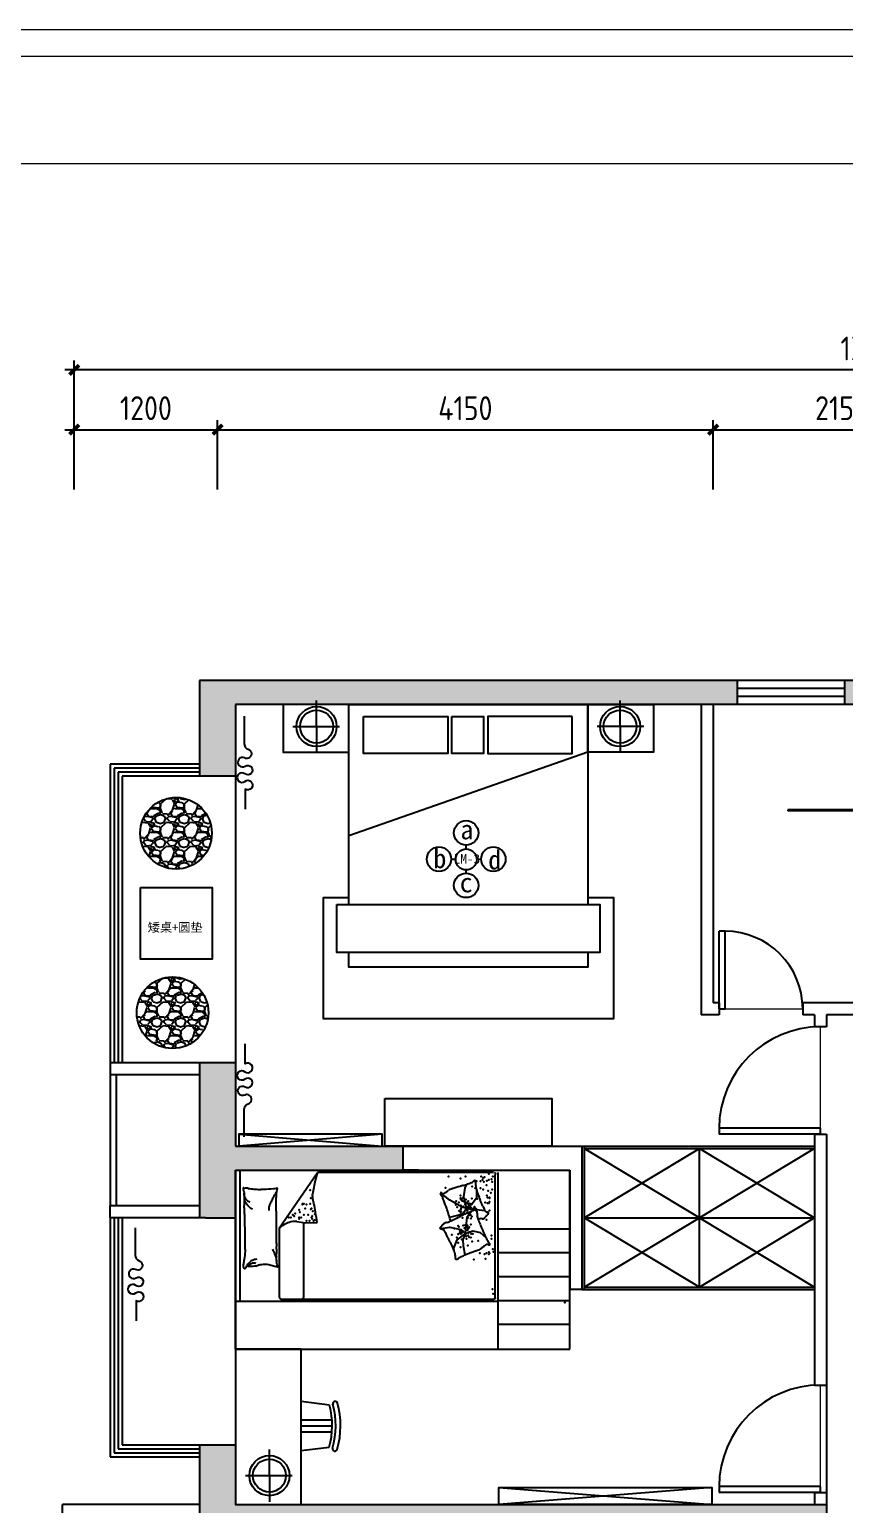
# Model space of a CAD drawing. Extents: x 643133 to 135659452, y -425133 to -387116.
# Drawn here: x 712060 to 718885, y -399467 to -387116 of the extents above; entities that cross this region are included whole.
import ezdxf

# ---------------------------------------------------------------- set-up
doc = ezdxf.new("R2010")
doc.units = 0
doc.header["$LTSCALE"] = 10
doc.header["$MEASUREMENT"] = 0
doc.linetypes.add('ACAD_ISO03W100', pattern=[30, 12, -18])
for name, color, linetype in [('30', 30, 'Continuous'), ('34', 34, 'Continuous'), ('38', 38, 'Continuous')]:
    doc.layers.add(name, color=color, linetype=linetype)
for name, color, linetype, lineweight in [('家具', 3, 'Continuous', 30), ('极细线', 250, 'Continuous', 9), ('窗线', 2, 'Continuous', 20)]:
    doc.layers.add(name, color=color, linetype=linetype, lineweight=lineweight)
doc.styles.add('ATT', font='')
doc.styles.get("Standard").update_dxf_attribs({"font": 'gbenor.shx', "bigfont": 'gbcbig.shx'})
doc.styles.get('ATT').set_extended_font_data('SimSun')

# ---------------------------------------------------------------- blocks, each defined once
blk = doc.blocks.new('_ArchTick')
at = {"color": 0, "linetype": 'ByBlock', "const_width": 0.4}
blk.add_lwpolyline([(-0.5, -0.5), (0.5, 0.5)], dxfattribs=at)
blk = doc.blocks.new('A$C65465B28')
at = {"layer": '34'}
for p, q in [((237, 384), (0, 415)), ((0, 7), (234, 34))]:
    blk.add_line(p, q, dxfattribs=at)
for centre, radius, start, end in [((-374, 214), 634, 343.5591, 15.5862), ((-374, 214), 664, 343.5591, 15.5862), ((285, 397), 20, 15.5862, 195.5862), ((-374, 214), 704, 343.5591, 15.5862), ((282, 20), 20, 163.5591, 343.5591)]:
    blk.add_arc(centre, radius, start, end, dxfattribs=at)
at = {"layer": '38'}
for p, q in [((259, 259), (0, 259)), ((260, 209), (0, 209)), ((258, 159), (0, 159))]:
    blk.add_line(p, q, dxfattribs=at)
blk = doc.blocks.new('97896534')
at = {"layer": '34'}
for p, q in [((684269, -397340), (687069, -397340)), ((684269, -398840), (684269, -397340)), ((684308, -398440), (684308, -397340)), ((686469, -398840), (686469, -397361)), ((687069, -398840), (687069, -397340)), ((686065, -397591), (685987, -397531)), ((686287, -397574), (686252, -397623)), ((686287, -397505), (686287, -397574)), ((686163, -397647), (686065, -397591)), ((686204, -397660), (686163, -397647)), ((686252, -397623), (686204, -397660)), ((686469, -398440), (684269, -398440)), ((684269, -398840), (687069, -398840))]:
    blk.add_line(p, q, dxfattribs=at)
for points in [[(686071, -397766, 0.025626), (686069, -397758, 0.0108), (686038, -397661, 0.00456), (686014, -397595, 0.01125), (686004, -397569, 0.069394), (685996, -397555, -0.079756), (685989, -397542, -0.106399), (685987, -397531)], [(686062, -397932, -0.00152), (686049, -397907, -0.004735), (686036, -397881, 0.00382), (686020, -397850, 0.296001), (685994, -397835, -0.649774), (685986, -397820, -0.02319), (685990, -397816, 0.0288), (685992, -397813, 0.005727), (685996, -397808, -0.004358), (686001, -397801, -0.027528), (686013, -397787, -0.046214), (686021, -397780, -0.194121), (686033, -397777, 0.133719), (686051, -397775, 0.011505), (686083, -397761, 0.008882), (686123, -397741, 0.012426), (686175, -397713, -0.033612), (686194, -397704), (686236, -397687), (686269, -397673, 0.224341), (686279, -397662, -0.722772), (686285, -397662, -0.103513), (686286, -397665, 0.053465), (686286, -397671, 0.030109), (686289, -397688, -0.031436), (686293, -397704, -0.05324), (686293, -397716, 0.05518), (686293, -397727, 0.056271), (686298, -397746, 0.0108), (686337, -397840, 0.00456), (686365, -397904, 0.01125), (686378, -397929, 0.069394), (686387, -397942, -0.079756), (686395, -397954, -0.106399), (686397, -397965, -0.328642), (686395, -397968, -0.299547), (686390, -397967, 0.189917), (686383, -397963, 0.033518), (686375, -397963, 0.075627), (686372, -397964, 0.053489), (686366, -397966, 0.017838), (686351, -397977, 0.038394), (686333, -397991, -0.059529), (686322, -398000, -0.035943), (686303, -398009, -0.011245), (686240, -398033, -0.006203), (686211, -398043, 0.010783), (686194, -398049, 0.019485), (686185, -398053, 0.005062), (686148, -398071, 0.101392), (686130, -398085, -0.223768), (686120, -398089, -0.25558), (686117, -398087, -0.081563), (686112, -398076, -0.071805), (686111, -398063, 0.069985), (686110, -398050, 0.03546), (686097, -398006, 0.029432), (686074, -397956, 0.001554), (686062, -397932)]]:
    blk.add_lwpolyline(points, format="xyb", dxfattribs=at)
for points in [[(686064, -397733), (686130, -397718), (686173, -397703), (686204, -397660), (686181, -397564), (686191, -397487), (686206, -397460)], [(686195, -397871), (686209, -397732), (686236, -397694), (686242, -397685)], [(686204, -397660), (686275, -397669)], [(686286, -397670), (686357, -397679)], [(685987, -397829), (686064, -397818), (686156, -397838), (686195, -397871), (686256, -397848), (686318, -397863), (686365, -397904)], [(686099, -398012), (686097, -397994), (686125, -397923), (686195, -397871), (686174, -397921), (686176, -397973), (686189, -398047), (686194, -398049)]]:
    blk.add_lwpolyline(points, dxfattribs=at)
for centre, radius, start, end in [((685498, -395593), 1996, 290.7773, 291.9373), ((686222, -397393), 56.6, 291.9373, 315.0955), ((686271, -397441), 12.6, 84.6428, 135.0955), ((686272, -397433), 4.35, 27.2959, 84.6428), ((686242, -397449), 38.2, 8.6443, 27.2959), ((686236, -397450), 44.9, 352.216, 8.6443), ((685990, -397531), 3.33, 103.2808, 176.0516), ((685991, -397533), 4.72, 36.5792, 103.2808), ((686003, -397524), 10.6, 216.5792, 259.5926), ((686012, -397477), 57.9, 259.5926, 267.2714), ((686009, -397524), 11.5, 267.2714, 284.5709), ((686005, -397506), 29.5, 284.5709, 296.8179), ((685899, -397297), 264, 296.8179, 300.9056), ((685960, -397398), 145, 300.9056, 309.7005), ((686092, -397557), 60.8, 116.0735, 129.7005), ((686130, -397635), 147, 107.8396, 116.0735), ((686545, -398925), 1502, 105.2625, 107.8396), ((686475, -398668), 1236, 103.841, 105.2625), ((686081, -397071), 409, 283.841, 286.3122), ((686158, -397334), 135, 286.3122, 290.7773), ((686327, -397462), 47.2, 172.216, 188.2293), ((686599, -397423), 322, 188.2293, 196.3527), ((686739, -397382), 468, 196.3527, 203.0962), ((690336, -395848), 4379, 203.0962, 203.4523), ((682121, -399412), 4576, 23.104, 23.4523), ((684939, -398209), 1512, 22.0188, 23.104), ((688495, -396772), 2323, 202.0188, 202.8944), ((686379, -397665), 26.9, 202.8944, 268.8496), ((686379, -397701), 9.55, 316.7905, 88.8496), ((686551, -398464), 754, 108.0203, 109.3448), ((686328, -397780), 34.4, 77.5549, 108.0203), ((686339, -397730), 16.9, 257.5549, 301.4977), ((686318, -397695), 58.1, 301.4977, 312.0817), ((686247, -397617), 163, 312.0817, 318.389), ((685999, -397396), 495, 318.389, 319.3878), ((686593, -397906), 287, 138.0754, 139.3878), ((686405, -397736), 33.9, 131.4767, 138.0754), ((686348, -397672), 52.3, 311.4767, 316.7905)]:
    blk.add_arc(centre, radius, start, end, dxfattribs=at)
for p in [(686054, -397394), (686152, -397411), (686196, -397394), (686272, -397427), (686288, -397432), (686321, -397432), (686321, -397432), (686326, -397394), (686337, -397422), (686342, -397405), (686348, -397438), (686353, -397400), (686375, -397430), (686391, -397370), (686391, -397422), (686391, -397422), (686413, -397416), (686418, -397438), (686424, -397394), (684895, -397509), (686027, -397487), (686153, -397552), (686153, -397574), (686179, -397567), (686250, -397476), (686277, -397492), (686321, -397492), (686342, -397503), (686370, -397465), (686375, -397552), (686380, -397568), (686386, -397514), (686397, -397568), (686397, -397574), (686408, -397530), (686418, -397503), (686418, -397503), (686097, -397607), (686113, -397631), (686116, -397600), (686125, -397650), (686138, -397611), (686141, -397681), (686154, -397693), (686156, -397586), (686156, -397637), (686156, -397666), (686160, -397659), (686160, -397685), (686167, -397577), (686167, -397598), (686175, -397644), (686181, -397602), (686192, -397627), (686197, -397633), (686197, -397670), (686198, -397586), (686201, -397612), (686201, -397674), (686208, -397678), (686208, -397697), (686212, -397618), (686212, -397648), (686212, -397674), (686218, -397600), (686219, -397622), (686219, -397644), (686227, -397619), (686227, -397633), (686227, -397656), (686239, -397652), (686241, -397622), (686247, -397577), (686260, -397662), (686264, -397660), (686271, -397648), (686282, -397678), (686293, -397579), (686359, -397612), (686380, -397617), (686391, -397617), (686397, -397606), (686397, -397677), (686134, -397807), (686138, -397815), (686156, -397718), (686167, -397707), (686171, -397740), (686175, -397803), (686192, -397801), (686193, -397707), (686197, -397811), (686212, -397803), (686212, -397822), (686215, -397740), (686223, -397710), (686227, -397718), (686227, -397818), (686238, -397715), (686241, -397744), (686241, -397796), (686249, -397729), (686370, -397756), (686082, -397881), (686104, -397829), (686123, -397903), (686134, -397877), (686149, -397848), (686149, -397866), (686156, -397874), (686160, -397852), (686164, -397866), (686164, -397922), (686186, -397826), (686190, -397892), (686193, -397889), (686197, -397870), (686201, -397892), (686204, -397914), (686212, -397844), (686218, -397888), (686219, -397829), (686219, -397866), (686227, -397859), (686227, -397900), (686241, -397903), (686243, -397873), (686252, -397937), (686256, -397874), (686300, -397933), (686413, -397887), (686413, -397914), (686134, -397948), (686153, -397985), (686215, -397970), (686315, -398034), (686353, -398045), (686370, -398034), (686391, -398028), (686391, -398045), (686397, -398034), (686424, -398001), (686429, -398025), (686266, -398088), (686364, -398083), (686422, -398337), (687027, -398448)]:
    blk.add_point(p, dxfattribs=at)
at = {"layer": '38'}
for p, q in [((684635, -397825), (684956, -397361)), ((686429, -397361), (684956, -397361)), ((686444, -398405), (686444, -397376)), ((684784, -397770), (684855, -397780)), ((684840, -398405), (684840, -397778)), ((684855, -397780), (684953, -397779)), ((684635, -397825), (684635, -398405)), ((686469, -397831), (687069, -397831)), ((686469, -398031), (687069, -398031)), ((684598, -398146), (684536, -398130)), ((684620, -398152), (684598, -398146)), ((686469, -398231), (687069, -398231)), ((684650, -398420), (686429, -398420)), ((686469, -398431), (687069, -398431)), ((686469, -398631), (687069, -398631))]:
    blk.add_line(p, q, dxfattribs=at)
for centre, radius, start, end in [((687908, -398109), 3048, 167.0745, 169.2724), ((685417, -397538), 493, 164.0648, 167.0745), ((686267, -397780), 1376, 162.2636, 164.0648), ((686437, -397376), 15, 0, 90), ((684352, -397495), 18.8, 158.2117, 175.6975), ((684355, -397495), 21.7, 175.6975, 210.6513), ((684337, -397489), 2.56, 109.564, 158.2117), ((684336, -397488), 1.74, 348.1069, 109.564), ((684301, -397527), 40.4, 5.2592, 30.6513), ((684341, -397489), 3.21, 168.1069, 248.0096), ((684344, -397481), 11.7, 248.0096, 291.421), ((684414, -397537), 74.4, 175.7841, 195.9352), ((683729, -397579), 616, 1.9079, 5.2592), ((684414, -397537), 74.4, 195.9352, 216.0864), ((683224, -397596), 1121, 359.4243, 1.9079), ((684358, -397515), 24.6, 81.8665, 111.421), ((684335, -397673), 185, 77.8905, 81.8665), ((684405, -397347), 149, 257.8905, 262.3191), ((684477, -396816), 685, 262.3191, 266.6313), ((684466, -396992), 509, 266.6313, 271.6331), ((684452, -396477), 1024, 271.6331, 273.055), ((683961, -387287), 10227, 273.055, 273.5049), ((684789, -397682), 234, 147.865, 153.5015), ((684572, -397254), 241, 273.5049, 279.9984), ((685053, -397848), 546, 144.1737, 147.865), ((685481, -397593), 873, 176.426, 179.7135), ((684718, -397546), 109, 167.131, 176.426), ((684645, -397529), 34, 152.7159, 167.131), ((684616, -397506), 14.5, 73.3022, 99.9984), ((684564, -397487), 57.5, 332.7159, 343.7788), ((684556, -397485), 65.6, 343.7788, 352.8796), ((684620, -397493), 0.991, 352.8796, 73.3022), ((684956, -397550), 43.6, 169.2724, 187.7304), ((685057, -397536), 146, 187.7304, 193.1904), ((683078, -398000), 1887, 11.6741, 13.1904), ((684559, -397674), 217, 175.1982, 182.5386), ((683689, -397601), 655, 355.1982, 359.4243), ((684456, -397678), 114, 182.5386, 190.1899), ((683953, -397769), 397, 6.0867, 10.1899), ((684508, -397530), 176, 200.8603, 207.2396), ((684404, -397584), 57.6, 207.2396, 218.3886), ((684414, -397537), 74.4, 216.0864, 233.8234), ((684589, -397438), 294, 218.3886, 223.8115), ((684414, -397537), 74.4, 233.8234, 251.5603), ((684499, -397524), 169, 223.8115, 230.9651), ((684415, -397627), 37, 230.9651, 241.6832), ((684469, -397527), 150, 241.6832, 246.9972), ((684753, -397664), 204, 175.9172, 183.5552), ((684593, -397652), 43.5, 159.3257, 175.9172), ((684908, -397771), 380, 155.6735, 159.3257), ((685541, -398057), 1074, 153.5015, 155.6735), ((688896, -397611), 4289, 179.7135, 180.9704), ((718783, -397526), 34175, 180.2635, 180.7088), ((683025, -398011), 1941, 9.495, 11.6741), ((682143, -398159), 2835, 7.692, 9.495), ((675711, -398004), 8640, 359.9994, 1.8359), ((684815, -398041), 281, 110.1488, 129.6445), ((684764, -397904), 135, 81.8644, 110.1488), ((683840, -398004), 512, 352.4531, 0), ((684080, -398238), 554, 23.4844, 25.3111), ((684080, -398238), 554, 21.6577, 23.4844), ((684080, -398238), 554, 19.428, 21.6577), ((684080, -398238), 554, 17.1982, 19.428), ((684718, -398080), 109, 168.4414, 186.4341), ((685522, -397907), 912, 182.6096, 184.6176), ((684442, -398023), 173, 348.4414, 2.7491), ((683562, -398065), 1054, 2.7491, 4.6176), ((684455, -398143), 121, 171.5628, 180), ((684402, -398143), 67.8, 180, 191.2724), ((684562, -398158), 229, 164.256, 171.5628), ((684346, -398154), 9.84, 191.2724, 296.5805), ((684167, -398047), 182, 344.256, 352.4531), ((684338, -398140), 25.6, 296.5805, 355.5998), ((684457, -398190), 105, 135.0976, 152.7964), ((684404, -397775), 369, 263.7676, 270), ((684430, -398183), 67.4, 131.4429, 143.7359), ((684457, -398190), 105, 117.3988, 135.0976), ((684412, -398162), 39.5, 115.3551, 131.4429), ((684444, -398229), 113, 111.8149, 115.3551), ((684459, -398267), 154, 108.7799, 111.8149), ((684404, -397991), 153, 270, 279.6844), ((684457, -398190), 105, 106.515, 117.3988), ((684423, -398160), 42.1, 90, 108.7799), ((684423, -398187), 68.6, 75.3149, 90), ((684457, -398190), 105, 95.6311, 106.515), ((684318, -397490), 662, 279.6844, 282.1984), ((684508, -398369), 238, 98.0051, 102.1984), ((684544, -398623), 494, 92.6649, 98.0051), ((684523, -398180), 50.8, 75.9548, 92.6649), ((684699, -398082), 89.8, 186.4341, 197.3864), ((684449, -398160), 172, 9.4841, 17.3864), ((684418, -398165), 203, 4.0829, 9.4841), ((684620, -398151), 0.688, 255.9551, 4.0829), ((684650, -398405), 15, 180, 270), ((684825, -398405), 15, 270, 0), ((686429, -398405), 15, 270, 0)]:
    blk.add_arc(centre, radius, start, end, dxfattribs=at)
for p in [(684901, -397574), (684803, -397672), (684808, -397693), (684830, -397623), (684830, -397628), (684841, -397623), (684852, -397661), (684863, -397628), (684895, -397623), (684901, -397666), (684906, -397661), (684917, -397683), (684716, -397737), (684732, -397737), (684749, -397715), (684760, -397726), (684770, -397704), (684803, -397737), (684803, -397748), (684819, -397737), (684841, -397715), (684863, -397764), (684879, -397715), (684890, -397764), (684906, -397737), (684912, -397726), (684912, -397748), (684923, -397764), (684933, -397710), (684933, -397759), (686427, -398375), (686443, -398413)]:
    blk.add_point(p, dxfattribs=at)

msp = doc.modelspace()

# ---------------------------------------------------------------- hatches: boundary and pattern name
at = {"layer": '34'}
for points in [[(717985.5, -392566.8), (717785.5, -392566.8), (713485.5, -392566.8), (713485.5, -393366.8), (713785.5, -393366.8), (713785.5, -392766.8), (717985.5, -392766.8)], [(720035.5, -392766.8), (720335.5, -392766.8), (720335.5, -392566.8), (719935.5, -392566.8), (718885.5, -392566.8), (718885.5, -392766.8), (719835.5, -392766.8), (719835.5, -395466.8), (720035.5, -395466.8)], [(715185.5, -396666.8), (715185.5, -396466.8), (713785.5, -396466.8), (713785.5, -395766.8), (713535.5, -395766.8), (713485.5, -395766.8), (713485.5, -397066.8), (713535.5, -397066.8), (713785.5, -397066.8), (713785.5, -396666.8)], [(718735.5, -399466.8), (714335.5, -399466.8), (713785.5, -399466.8), (713785.5, -398966.8), (713485.5, -398966.8), (713485.5, -399666.8), (718735.5, -399666.8)]]:
    msp.add_hatch(color=256, dxfattribs=at).paths.add_polyline_path(points)
at = {"layer": '38'}
h = msp.add_hatch(dxfattribs=at)
h.set_pattern_fill('GRAVEL', color=256, scale=200, style=0)
h.set_pattern_definition([(228.0128, (11299.361, 3470.987), (-1599.99964643, -1800.00026832), [26.9072, -2663.8176]), (184.9697, (11281.361, 3450.987), (2400.0002103, 199.9982614), [46.1736, -4571.185]), (132.5104, (11235.361, 3446.987), (1999.99814367, -2200.00173477), [32.5576, -3223.2064]), (267.2737, (11157.361, 3396.987), (199.99920355, 4000.000059), [42.0476, -4162.7116]), (292.8337, (11155.361, 3354.987), (-1000.00198109, 2399.99928236), [41.231, -4081.8746]), (357.2737, (11171.361, 3316.987), (-4000.000059, 199.99920355), [42.0476, -4162.7116]), (37.6942, (11213.361, 3314.987), (-2600.001469124, -1999.99808103), [55.6058, -5504.9698]), (72.2553, (11257.361, 3348.987), (1400.00215254, 4399.99924625), [52.4976, -5197.2642]), (121.4296, (11273.361, 3398.987), (-1600.00164684, 2599.9990073), [42.19, -4176.8146]), (175.2364, (11251.36, 3434.987), (2200.00018926, -199.99830653), [48.1664, -2360.1526]), (222.3974, (11203.361, 3438.987), (-2400.001470215, -2199.998416403), [62.2896, -6166.675]), (138.8141, (11355.36, 3394.987), (-1400.00058936, 1199.99946267), [21.2602, -2104.7688]), (171.4692, (11339.361, 3408.987), (2599.99965696, -400.00158201), [40.4474, -4004.3022]), (225, (11299.36, 3414.99), (-2e-14, -200.000062), [28.2842, -254.5584]), (203.1986, (11285.36, 3438.987), (999.9999461, 400.00026505), [15.2316, -1507.923]), (291.8014, (11271.36, 3432.987), (-199.9999821, 600.0000546), [21.5406, -1055.4924]), (30.9638, (11279.36, 3412.987), (599.9996045, 400.0004967), [34.9858, -1131.2046]), (161.5651, (11309.36, 3430.99), (400.000087, -199.9996806), [25.2982, -607.1574]), (16.3895, (11155.361, 3432.987), (2000.00043968, 599.99854196), [35.44, -3508.569]), (70.3462, (11189.361, 3442.987), (-799.99904947, -2200.00042712), [29.7322, -2943.4816]), (293.1986, (11309.36, 3470.987), (-400.00026505, 999.9999461), [30.463, -1492.6916]), (343.6105, (11321.361, 3442.987), (-2000.00043968, 599.99854196), [35.44, -3508.569]), (339.444, (11155.36, 3308.987), (-1000.0003689, 399.9991993), [34.176, -1674.6248]), (294.7751, (11187.361, 3296.987), (-999.99843785, 2200.00068437), [28.6356, -2834.9286]), (66.8014, (11311.36, 3270.987), (400.00026505, 999.9999461), [30.463, -1492.6916]), (17.354, (11323.361, 3298.987), (-2600.00040382, -799.99890045), [33.5262, -3319.0848]), (69.444, (11213.36, 3270.987), (-399.9991993, -1000.0003689), [17.088, -1691.7128]), (101.3099, (11299.36, 3270.987), (-199.9995264, 800.0001504), [10.198, -1009.6058]), (165.9638, (11297.36, 3280.987), (600.0001092, -199.9996115), [41.231, -783.39]), (186.009, (11257.361, 3290.987), (1999.99995018, 199.9998635), [38.21, -3782.7846]), (303.6901, (11279.36, 3394.987), (-200.000267, 399.9999116), [28.8444, -692.2658]), (353.1572, (11295.361, 3370.987), (3399.999873096, -400.001599585), [50.3588, -4985.5126]), (60.9454, (11345.36, 3364.987), (-800.00000544, -1400.0000769), [20.5912, -2038.5348]), (90, (11355.36, 3382.99), (-200, 200), [12, -188]), (120.2564, (11253.361, 3296.987), (799.99897736, -1400.00049117), [27.7848, -2750.704]), (48.0128, (11239.361, 3320.987), (1599.99964643, 1800.00026832), [53.8144, -2636.9104]), (0, (11275.36, 3360.99), (200, 200), [52, -148]), (325.3048, (11327.361, 3360.987), (-1999.9988518, 1400.00172192), [31.6228, -3130.6548]), (254.0546, (11353.36, 3342.987), (-199.9999779, -800.0000253), [29.1204, -1426.9016]), (207.646, (11345.361, 3314.987), (-3799.99916144, -2000.00154263), [47.413, -4693.8948]), (175.4261, (11303.361, 3292.987), (-2600.00011166, 199.99896023), [50.1598, -4965.8148])])
h.paths.add_polyline_path([(713587.4, -393846.4, 1), (712987.4, -393846.4, 1)])
h = msp.add_hatch(dxfattribs=at)
h.set_pattern_fill('GRAVEL', color=256, scale=200, style=0)
h.set_pattern_definition([(228.0128, (11270.768, 1968.798), (-1599.99964643, -1800.00026832), [26.9072, -2663.8176]), (184.9697, (11252.768, 1948.798), (2400.0002103, 199.9982614), [46.1736, -4571.185]), (132.5104, (11206.768, 1944.798), (1999.99814367, -2200.00173477), [32.5576, -3223.2064]), (267.2737, (11128.768, 1894.798), (199.99920355, 4000.000059), [42.0476, -4162.7116]), (292.8337, (11126.768, 1852.798), (-1000.00198109, 2399.99928236), [41.231, -4081.8746]), (357.2737, (11142.768, 1814.798), (-4000.000059, 199.99920355), [42.0476, -4162.7116]), (37.6942, (11184.7676, 1812.798), (-2600.001469124, -1999.99808103), [55.6058, -5504.9698]), (72.2553, (11228.7676, 1846.798), (1400.00215254, 4399.99924625), [52.4976, -5197.2642]), (121.4296, (11244.768, 1896.798), (-1600.00164684, 2599.9990073), [42.19, -4176.8146]), (175.2364, (11222.768, 1932.798), (2200.00018926, -199.99830653), [48.1664, -2360.1526]), (222.3974, (11174.7676, 1936.798), (-2400.001470215, -2199.998416403), [62.2896, -6166.675]), (138.8141, (11326.768, 1892.798), (-1400.00058936, 1199.99946267), [21.2602, -2104.7688]), (171.4692, (11310.768, 1906.798), (2599.99965696, -400.00158201), [40.4474, -4004.3022]), (225, (11270.77, 1912.8), (-2e-14, -200.000062), [28.2842, -254.5584]), (203.1986, (11256.768, 1936.798), (999.9999461, 400.00026505), [15.2316, -1507.923]), (291.8014, (11242.768, 1930.798), (-199.9999821, 600.0000546), [21.5406, -1055.4924]), (30.9638, (11250.768, 1910.798), (599.9996045, 400.0004967), [34.9858, -1131.2046]), (161.5651, (11280.77, 1928.8), (400.000087, -199.9996806), [25.2982, -607.1574]), (16.3895, (11126.768, 1930.798), (2000.00043968, 599.99854196), [35.44, -3508.569]), (70.3462, (11160.768, 1940.798), (-799.99904947, -2200.00042712), [29.7322, -2943.4816]), (293.1986, (11280.768, 1968.798), (-400.00026505, 999.9999461), [30.463, -1492.6916]), (343.6105, (11292.768, 1940.798), (-2000.00043968, 599.99854196), [35.44, -3508.569]), (339.444, (11126.768, 1806.798), (-1000.0003689, 399.9991993), [34.176, -1674.6248]), (294.7751, (11158.768, 1794.798), (-999.99843785, 2200.00068437), [28.6356, -2834.9286]), (66.8014, (11282.768, 1768.798), (400.00026505, 999.9999461), [30.463, -1492.6916]), (17.354, (11294.768, 1796.798), (-2600.00040382, -799.99890045), [33.5262, -3319.0848]), (69.444, (11184.768, 1768.798), (-399.9991993, -1000.0003689), [17.088, -1691.7128]), (101.3099, (11270.768, 1768.798), (-199.9995264, 800.0001504), [10.198, -1009.6058]), (165.9638, (11268.77, 1778.8), (600.0001092, -199.9996115), [41.231, -783.39]), (186.009, (11228.768, 1788.798), (1999.99995018, 199.9998635), [38.21, -3782.7846]), (303.6901, (11250.77, 1892.8), (-200.000267, 399.9999116), [28.8444, -692.2658]), (353.1572, (11266.7676, 1868.798), (3399.999873096, -400.001599585), [50.3588, -4985.5126]), (60.9454, (11316.768, 1862.798), (-800.00000544, -1400.0000769), [20.5912, -2038.5348]), (90, (11326.77, 1880.8), (-200, 200), [12, -188]), (120.2564, (11224.768, 1794.798), (799.99897736, -1400.00049117), [27.7848, -2750.704]), (48.0128, (11210.768, 1818.798), (1599.99964643, 1800.00026832), [53.8144, -2636.9104]), (0, (11246.77, 1858.8), (200, 200), [52, -148]), (325.3048, (11298.768, 1858.798), (-1999.9988518, 1400.00172192), [31.6228, -3130.6548]), (254.0546, (11324.768, 1840.798), (-199.9999779, -800.0000253), [29.1204, -1426.9016]), (207.646, (11316.768, 1812.798), (-3799.99916144, -2000.00154263), [47.413, -4693.8948]), (175.4261, (11274.7676, 1790.798), (-2600.00011166, 199.99896023), [50.1598, -4965.8148])])
h.paths.add_polyline_path([(713558.8, -395348.6, 1), (712958.8, -395348.6, 1)])

# ---------------------------------------------------------------- linework, layer by layer
at = {"layer": '30'}
for p, q in [((712435.5, -390466.8), (712435.5, -389886.8)), ((725915.5, -389966.8), (712355.5, -389966.8)), ((712435.5, -390966.8), (712435.5, -390386.8)), ((713635.5, -390966.8), (713635.5, -390386.8)), ((713635.5, -390886.8), (713635.5, -390386.8)), ((717785.5, -390966.8), (717785.5, -390386.8)), ((717785.5, -390966.8), (717785.5, -390386.8)), ((712355.5, -390466.8), (713715.5, -390466.8)), ((713555.5, -390466.8), (717865.5, -390466.8)), ((717705.5, -390466.8), (720015.5, -390466.8)), ((713485.5, -392566.8), (713485.5, -393366.8)), ((717785.5, -392566.8), (713485.5, -392566.8)), ((717985.5, -392566.8), (717785.5, -392566.8)), ((717985.5, -392566.8), (717985.5, -392766.8)), ((719935.5, -392566.8), (718885.5, -392566.8)), ((718885.5, -392566.8), (718885.5, -392766.8)), ((717985.5, -392766.8), (713785.5, -392766.8)), ((713785.5, -392766.8), (713785.5, -393366.8)), ((717685.5, -392766.8), (717685.5, -395366.8)), ((717785.5, -392766.8), (717785.5, -395266.8)), ((719835.5, -392766.8), (718885.5, -392766.8)), ((713785.5, -393366.8), (713485.5, -393366.8)), ((717835.5, -395266.8), (717785.5, -395266.8)), ((717835.5, -395266.8), (717835.5, -395366.8)), ((718535.5, -395266.8), (718535.5, -395366.8)), ((719835.5, -395266.8), (718535.5, -395266.8)), ((717835.5, -395366.8), (717685.5, -395366.8)), ((718635.5, -395366.8), (718535.5, -395366.8)), ((718635.5, -395366.8), (718635.5, -395466.8)), ((718735.5, -395466.8), (718635.5, -395466.8)), ((718735.5, -395366.8), (718735.5, -395466.8)), ((719835.5, -395366.8), (718735.5, -395366.8)), ((712735.5, -395766.8), (713535.5, -395766.8)), ((712735.5, -395766.8), (712735.5, -395866.8)), ((713485.5, -395766.8), (713485.5, -397066.8)), ((713535.5, -395766.8), (713785.5, -395766.8)), ((713785.5, -395766.8), (713785.5, -396466.8)), ((712735.5, -395866.8), (713485.5, -395866.8)), ((718635.5, -396366.8), (718635.5, -398466.8)), ((718635.5, -396366.8), (718735.5, -396366.8)), ((718735.5, -396366.8), (718735.5, -398466.8)), ((713785.5, -396466.8), (716685.5, -396466.8)), ((715185.5, -396466.8), (715185.5, -396666.8)), ((716685.5, -396466.8), (716685.5, -396666.8)), ((716685.5, -396466.8), (718635.5, -396466.8)), ((713785.5, -396666.8), (713785.5, -397066.8)), ((713785.5, -396666.8), (716485.5, -396666.8)), ((713785.5, -396666.8), (716585.5, -396666.8)), ((716485.5, -396666.8), (716585.5, -396666.8)), ((716585.5, -396666.8), (716585.5, -397666.8)), ((716685.5, -396666.8), (716685.5, -397666.8)), ((713485.5, -396966.8), (712735.5, -396966.8)), ((712735.5, -397066.8), (712735.5, -396966.8)), ((713535.5, -397066.8), (712735.5, -397066.8)), ((713535.5, -397066.8), (713785.5, -397066.8)), ((716685.5, -397666.8), (716585.5, -397666.8)), ((716705.5, -397666.8), (718635.5, -397666.8)), ((718635.5, -398466.8), (718735.5, -398466.8)), ((713485.5, -398966.8), (713485.5, -399666.8)), ((713485.5, -398966.8), (713785.5, -398966.8)), ((713785.5, -398966.8), (713785.5, -399466.8)), ((718635.5, -399366.8), (718635.5, -399466.8)), ((718735.5, -399366.8), (718735.5, -399666.8)), ((713785.5, -399466.8), (714335.5, -399466.8)), ((714335.5, -399466.8), (718735.5, -399466.8))]:
    msp.add_line(p, q, dxfattribs=at)
at = {"layer": '34'}
for p, q in [((718885.5, -392633.5), (717985.5, -392633.5)), ((714464.4, -392952.6), (714464.4, -392734.5)), ((717006.6, -392952.6), (717006.6, -392734.5)), ((718885.5, -392700.1), (717985.5, -392700.1)), ((714265.3, -392952.6), (714655.7, -392952.6)), ((714464.4, -392952.6), (714464.4, -393170.8)), ((717205.7, -392952.6), (716815.3, -392952.6)), ((717006.6, -392952.6), (717006.6, -393170.8)), ((716735.5, -393166.8), (714735.5, -393866.8)), ((713485.5, -393300.1), (712768.8, -393300.1)), ((712768.8, -393300.1), (712768.8, -395766.8)), ((713485.5, -393333.5), (712802.2, -393333.5)), ((712802.2, -393333.5), (712802.2, -395766.8)), ((713785.5, -393366.8), (713785.5, -395766.8)), ((719360.5, -393650.8), (718410.5, -393650.8)), ((718410.5, -393650.8), (718410.5, -393658.8)), ((719360.5, -393658.8), (718410.5, -393658.8)), ((717835.5, -395316.8), (717835.5, -394666.8)), ((717885.5, -394666.8), (717835.5, -394666.8)), ((717885.5, -395316.8), (717885.5, -394666.8)), ((717835.5, -395316.8), (717885.5, -395316.8)), ((718685.5, -396316.8), (717835.5, -396316.8)), ((717835.5, -396316.8), (717835.5, -396366.8)), ((718685.5, -396366.8), (718685.5, -396316.8)), ((718685.5, -396366.8), (717835.5, -396366.8)), ((718735.5, -398366.8), (718735.5, -399466.8)), ((714069.8, -399225), (714069.8, -399006.9)), ((713870.7, -399225), (714261.1, -399225)), ((714069.8, -399225), (714069.8, -399443.2)), ((718685.5, -399316.8), (717835.5, -399316.8)), ((717835.5, -399316.8), (717835.5, -399366.8)), ((718685.5, -399366.8), (717835.5, -399366.8)), ((718635.5, -399366.8), (718735.5, -399366.8)), ((718685.5, -399366.8), (718685.5, -399316.8))]:
    msp.add_line(p, q, dxfattribs=at)
at = {"layer": '34', "color": 1}
for p, q in [((715717.4, -393977.7), (715717.4, -393945.1)), ((715591.9, -394063), (715629.4, -394063)), ((715805.4, -394063), (715843, -394063)), ((715717.4, -394180.9), (715717.4, -394153.8))]:
    msp.add_line(p, q, dxfattribs=at)
at = {"layer": '34', "color": 251}
for p, q in [((713813.5, -396366.8), (715013.5, -396466.8)), ((715013.5, -396366.8), (713813.5, -396466.8)), ((717775, -399323.3), (715991.2, -399466.8)), ((715991.2, -399323.3), (717775, -399466.8))]:
    msp.add_line(p, q, dxfattribs=at)
at = {"layer": '34'}
for points in [[(713858, -392865.3), (713858, -393093.9, 0.3193219), (713892.8, -393142.8, -1.0604581), (713862.5, -393215.9, 1.7092371), (713866.7, -393285, -1.9463262), (713863.6, -393348.7, 2.0696578), (713863.6, -393411.5, -1.9119515), (713867.8, -393477.2), (713867.8, -393579.6), (713867.8, -393644.4)], [(713858, -396388.7), (713858, -396160.1, -0.3193219), (713892.8, -396111.2, 1.0604581), (713862.5, -396038.1, -1.7092371), (713866.7, -395969, 1.9463262), (713863.6, -395905.3, -2.0696578), (713863.6, -395842.6, 1.9119515), (713867.8, -395776.8), (713867.8, -395674.4), (713867.8, -395609.6)], [(712944.6, -397149.1), (712944.6, -397377.7, 0.3193219), (712979.4, -397426.6, -1.0604581), (712949.2, -397499.7, 1.7092371), (712953.3, -397568.9, -1.9463262), (712950.2, -397632.5, 2.0696578), (712950.2, -397695.3, -1.9119515), (712954.4, -397761), (712954.4, -397863.4), (712954.4, -397928.2)]]:
    msp.add_lwpolyline(points, format="xyb", dxfattribs=at)
for points in [[(714735.5, -392766.8), (714185.5, -392766.8), (714185.5, -393166.8), (714735.5, -393166.8)], [(714856.9, -392868.3), (715564.3, -392868.3), (715564.3, -393178.4), (714856.9, -393178.4)], [(715596.1, -392868.3), (715861.6, -392868.3), (715861.6, -393178.4), (715596.1, -393178.4)], [(716605.6, -392868.3), (715898.2, -392868.3), (715898.2, -393178.4), (716605.6, -393178.4)], [(716735.5, -392766.8), (717285.5, -392766.8), (717285.5, -393166.8), (716735.5, -393166.8)], [(712989.7, -394299.3), (713589.7, -394299.3), (713589.7, -394899.3), (712989.7, -394899.3)], [(714635.5, -394443.4), (716835.5, -394443.4), (716835.5, -394843.4), (714635.5, -394843.4)], [(715035.5, -396066.8), (716435.5, -396066.8), (716435.5, -396466.8), (715035.5, -396466.8)], [(714335.5, -399466.8), (714335.5, -398166.8), (713785.5, -398166.8), (713785.5, -399466.8)]]:
    msp.add_lwpolyline(points, close=True, dxfattribs=at)
for points in [[(714735.5, -394443.4), (714735.5, -392766.8), (716735.5, -392766.8), (716735.5, -394443.4)], [(716735.5, -394843.4), (716735.5, -394966.8), (714735.5, -394966.8), (714735.5, -394843.4)]]:
    msp.add_lwpolyline(points, dxfattribs=at)
at = {"layer": '34', "color": 1}
for points in [[(713813.5, -396466.8), (715013.5, -396466.8), (715013.5, -396366.8), (713813.5, -396366.8)], [(717775, -399466.8), (715991.2, -399466.8), (715991.2, -399323.3), (717775, -399323.3)]]:
    msp.add_lwpolyline(points, close=True, dxfattribs=at)
at = {"layer": '34'}
for centre, radius in [((714464.4, -392952.6), 168.1), ((714464.4, -392952.6), 138.1), ((717006.6, -392952.6), 168.1), ((717006.6, -392952.6), 138.1), ((713287.4, -393846.4), 300), ((715717.4, -394065.8), 88), ((713258.8, -395348.6), 300), ((714069.8, -399225), 168.1), ((714069.8, -399225), 138.1)]:
    msp.add_circle(centre, radius, dxfattribs=at)
at = {"layer": '34', "color": 1}
for centre in [(715717.4, -393842.9), (715489.6, -394063), (715945.2, -394063), (715717.4, -394283.2)]:
    msp.add_circle(centre, 102.2, dxfattribs=at)
at = {"layer": '38', "lineweight": 13}
msp.add_line((704909.5, -387115.9), (735797.8, -387115.9), dxfattribs=at)
at = {"layer": '38', "lineweight": 5}
for p, q in [((705131.7, -387338.1), (735575.6, -387338.1)), ((707852.9, -388237.8), (732402.8, -388237.8))]:
    msp.add_line(p, q, dxfattribs=at)
at = {"layer": '38'}
for p, q in [((718885.5, -392566.8), (717985.5, -392566.8)), ((718885.5, -392766.8), (717985.5, -392766.8)), ((713485.5, -393266.8), (712735.5, -393266.8)), ((712735.5, -393266.8), (712735.5, -395766.8)), ((713485.5, -393366.8), (712835.5, -393366.8)), ((712835.5, -393366.8), (712835.5, -395766.8)), ((712735.5, -395866.8), (712735.5, -396966.8)), ((712785.5, -395866.8), (712785.5, -396966.8)), ((712735.5, -397066.8), (712735.5, -399066.8)), ((712768.8, -397066.8), (712768.8, -399033.5)), ((712802.2, -397066.8), (712802.2, -399000.1)), ((712835.5, -397066.8), (712835.5, -398966.8)), ((713785.5, -397066.8), (713785.5, -398966.8)), ((712768.8, -399033.5), (713485.5, -399033.5)), ((712802.2, -399000.1), (713485.5, -399000.1)), ((712835.5, -398966.8), (713485.5, -398966.8)), ((712735.5, -399066.8), (713485.5, -399066.8)), ((712335.5, -403466.8), (712335.5, -399466.8)), ((713485.5, -399466.8), (712335.5, -399466.8))]:
    msp.add_line(p, q, dxfattribs=at)
at = {"layer": '38', "linetype": 'ACAD_ISO03W100', "ltscale": 20}
for p, q in [((716705.5, -396466.8), (716705.5, -397666.8)), ((716705.5, -396486.8), (718635.5, -396486.8)), ((717670.5, -397066.8), (716705.5, -396486.8)), ((716705.5, -397066.8), (717670.5, -396486.8)), ((717670.5, -397066.8), (717670.5, -396486.8)), ((717670.5, -396486.8), (718635.5, -397066.8)), ((718635.5, -396486.8), (717670.5, -397066.8)), ((716705.5, -397066.8), (718635.5, -397066.8)), ((717670.5, -397646.8), (716705.5, -397066.8)), ((716705.5, -397646.8), (717670.5, -397066.8)), ((717670.5, -397646.8), (717670.5, -397066.8)), ((717670.5, -397066.8), (718635.5, -397646.8)), ((718635.5, -397066.8), (717670.5, -397646.8)), ((716705.5, -397646.8), (718635.5, -397646.8))]:
    msp.add_line(p, q, dxfattribs=at)
at = {"layer": '38'}
msp.add_lwpolyline([(714735.5, -394387.2), (714518.4, -394387.2), (714518.4, -395396.5), (716952.5, -395396.5), (716952.5, -394387.2), (716735.5, -394387.2)], dxfattribs=at)
for centre, radius, start, end in [((717885.5, -395316.8), 650, 0, 90), ((718685.5, -396316.8), 850, 90, 180), ((718685.5, -399316.8), 850, 90, 180)]:
    msp.add_arc(centre, radius, start, end, dxfattribs=at)
at = {"layer": '家具'}
for p, q in [((715318.8, -396666.8), (715178.8, -396666.8)), ((716705.5, -397666.8), (716685.5, -397666.8))]:
    msp.add_line(p, q, dxfattribs=at)
at = {"layer": '极细线'}
for p, q in [((717885.5, -395316.8), (718535.5, -395316.8)), ((718685.5, -396316.8), (718685.5, -395466.8)), ((718685.5, -399316.8), (718685.5, -398466.8))]:
    msp.add_line(p, q, dxfattribs=at)
at = {"layer": '窗线'}
msp.add_line((716085.5, -396666.8), (714685.5, -396666.8), dxfattribs=at)

# ---------------------------------------------------------------- block references
msp.add_blockref('A$C65465B28', (714335.5, -399020.4))
at = {"layer": '30', "xscale": 80, "yscale": 80, "zscale": 80, "rotation": 180}
for p in [(712435.5, -389966.8), (712435.5, -390466.8), (713635.5, -390466.8), (717785.5, -390466.8)]:
    msp.add_blockref('_ArchTick', p, dxfattribs=at)
at = {"layer": '30', "xscale": 80, "yscale": 80, "zscale": 80}
for p in [(713635.5, -390466.8), (717785.5, -390466.8)]:
    msp.add_blockref('_ArchTick', p, dxfattribs=at)
at = {"layer": '34'}
msp.add_blockref('97896534', (29516.5, 673), dxfattribs=at)

# ---------------------------------------------------------------- texts
at = {"layer": '30', "char_height": 200, "attachment_point": 5}
for s, insert in [('13400', (719135.5, -389786.8)), ('1200', (713035.5, -390286.8)), ('4150', (715710.5, -390286.8)), ('2150', (718860.5, -390286.8))]:
    msp.add_mtext(s, dxfattribs=dict(at, insert=insert))
at = {"layer": '34', "color": 1, "linetype": 'ByBlock', "lineweight": -3, "attachment_point": 1, "style": 'ATT'}
for s, insert, char_height, width in [('a', (715669, -393735.3), 161.3, 1370.564), ('b', (715442.1, -393977.3), 161.3, 1370.564), ('d', (715901.6, -393987.9), 161.3, 1370.564), ('LM-3', (715614.1, -394020.4), 80.64, 685.282), ('c', (715662.4, -394179.3), 161.3, 1370.564)]:
    msp.add_mtext(s, dxfattribs=dict(at, insert=insert, char_height=char_height, width=width))
at = {"layer": '34', "linetype": 'ByBlock', "lineweight": -3, "insert": (713050.4, -394596.8), "char_height": 75, "width": 1664.906, "attachment_point": 1, "style": 'ATT'}
msp.add_mtext('矮桌+圆垫', dxfattribs=at)

doc.saveas('drawing.dxf')
